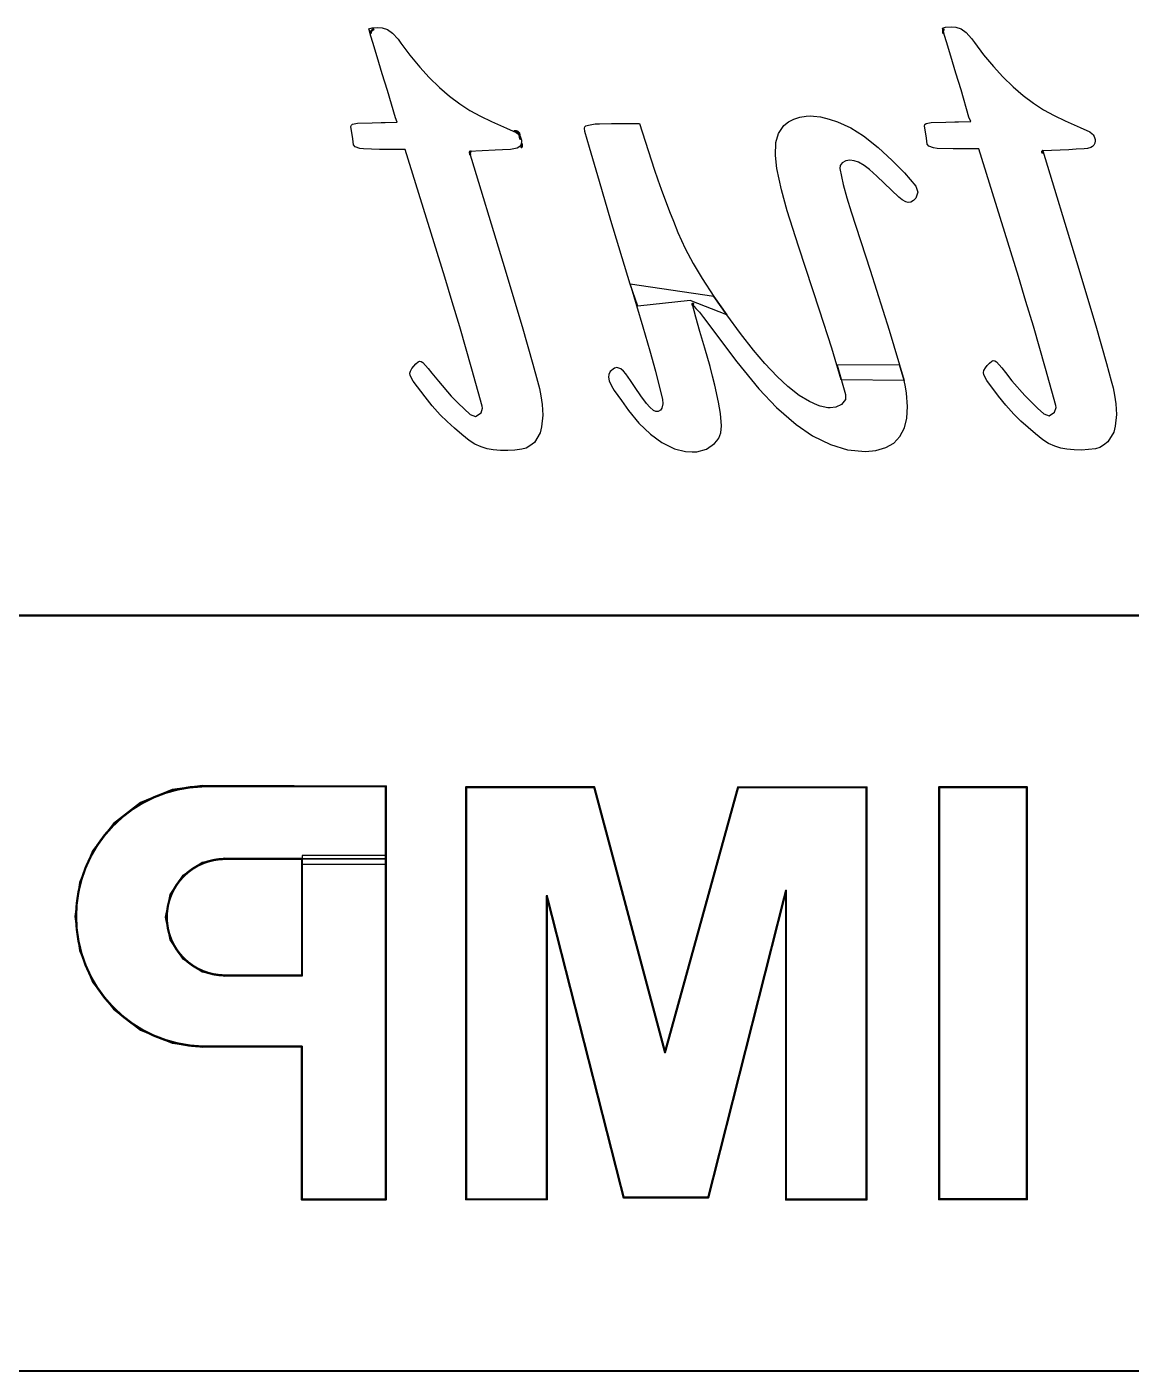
# Model space of a CAD drawing. Header units: millimetres. Extents: x -570 to 1662, y -720 to 838.
# Drawn here: x 813.01 to 819.23, y 788.19 to 795.76 of the extents above; entities that cross this region are included whole.
import ezdxf

# ---------------------------------------------------------------- set-up
doc = ezdxf.new("R2010")
doc.units = ezdxf.units.MM
doc.layers.add('BottomOverlay', color=54, linetype='Continuous')

msp = doc.modelspace()

# ---------------------------------------------------------------- linework, layer by layer
at = {"layer": 'BottomOverlay'}
for p, q in [((818.1682, 795.7564), (818.1855, 795.7619)), ((818.1855, 795.7619), (818.2163, 795.7639)), ((818.2163, 795.7639), (818.2431, 795.7626)), ((818.2431, 795.7626), (818.2734, 795.7528)), ((814.937, 795.7529), (814.9544, 795.7584)), ((814.9379, 795.7467), (814.937, 795.7529)), ((814.9485, 795.711), (814.9379, 795.7467)), ((814.9591, 795.6754), (814.9485, 795.711)), ((814.9544, 795.7584), (814.9852, 795.7603)), ((814.9852, 795.7603), (815.012, 795.759)), ((815.012, 795.759), (815.0422, 795.7493)), ((815.0422, 795.7493), (815.0706, 795.7288)), ((815.0706, 795.7288), (815.1008, 795.6945)), ((815.1008, 795.6945), (815.1166, 795.6732)), ((818.1691, 795.7503), (818.1682, 795.7564)), ((818.1796, 795.7146), (818.1691, 795.7503)), ((818.1902, 795.679), (818.1796, 795.7146)), ((818.2734, 795.7528), (818.3018, 795.7324)), ((818.3018, 795.7324), (818.3319, 795.6981)), ((818.3319, 795.6981), (818.3477, 795.6768)), ((814.9834, 795.5947), (814.9591, 795.6754)), ((815.1166, 795.6732), (815.1682, 795.6038)), ((818.2145, 795.5983), (818.1902, 795.679)), ((818.3477, 795.6768), (818.3993, 795.6074)), ((815.0122, 795.5004), (814.9834, 795.5947)), ((815.1682, 795.6038), (815.2231, 795.5366)), ((815.2231, 795.5366), (815.2762, 795.4783)), ((818.2433, 795.504), (818.2145, 795.5983)), ((818.3993, 795.6074), (818.4542, 795.5402)), ((818.4542, 795.5402), (818.5073, 795.4819)), ((815.041, 795.4055), (815.0122, 795.5004)), ((815.2762, 795.4783), (815.3339, 795.422)), ((818.2721, 795.4091), (818.2433, 795.504)), ((818.5073, 795.4819), (818.5651, 795.4256)), ((815.0857, 795.2516), (815.041, 795.4055)), ((815.3339, 795.422), (815.3902, 795.3737)), ((818.3168, 795.2552), (818.2721, 795.4091)), ((818.5651, 795.4256), (818.6213, 795.3773)), ((815.3902, 795.3737), (815.4483, 795.3299)), ((815.4483, 795.3299), (815.5059, 795.2929)), ((818.6213, 795.3773), (818.6795, 795.3335)), ((818.6795, 795.3335), (818.737, 795.2965)), ((815.0961, 795.2269), (815.0857, 795.2516)), ((815.5059, 795.2929), (815.5655, 795.2611)), ((815.5655, 795.2611), (815.6279, 795.2314)), ((815.6279, 795.2314), (815.7114, 795.1932)), ((817.3005, 795.2292), (817.33, 795.2451)), ((817.33, 795.2451), (817.3639, 795.2561)), ((817.3639, 795.2561), (817.3989, 795.2615)), ((817.3989, 795.2615), (817.4214, 795.2623)), ((817.4214, 795.2623), (817.4406, 795.2617)), ((817.4406, 795.2617), (817.4814, 795.2565)), ((817.4814, 795.2565), (817.5292, 795.2451)), ((817.5292, 795.2451), (817.5767, 795.2298)), ((818.3273, 795.2305), (818.3168, 795.2552)), ((818.737, 795.2965), (818.7966, 795.2647)), ((818.7966, 795.2647), (818.859, 795.235)), ((818.859, 795.235), (818.9425, 795.1968)), ((814.8349, 795.2029), (814.8379, 795.2113)), ((814.8468, 795.1332), (814.8349, 795.2029)), ((814.8379, 795.2113), (814.845, 795.2168)), ((814.845, 795.2168), (814.8729, 795.2226)), ((814.8729, 795.2226), (814.956, 795.2236)), ((814.956, 795.2236), (815.0064, 795.2248)), ((815.0064, 795.2248), (815.0275, 795.2262)), ((815.0275, 795.2262), (815.0961, 795.2269)), ((815.7114, 795.1932), (815.7665, 795.1698)), ((815.7665, 795.1698), (815.7799, 795.1589)), ((815.7799, 795.1589), (815.7855, 795.1517)), ((816.1503, 795.1945), (816.1525, 795.2017)), ((816.1531, 795.1748), (816.1503, 795.1945)), ((816.1525, 795.2017), (816.1585, 795.2064)), ((816.1789, 795.0854), (816.1531, 795.1748)), ((816.1585, 795.2064), (816.1729, 795.2109)), ((816.1729, 795.2109), (816.2112, 795.2172)), ((816.2112, 795.2172), (816.2351, 795.2189)), ((816.2351, 795.2189), (816.303, 795.2202)), ((816.303, 795.2202), (816.3839, 795.2201)), ((816.3839, 795.2201), (816.4618, 795.2199)), ((816.4618, 795.2199), (816.5444, 794.962)), ((817.2295, 795.1127), (817.2439, 795.1643)), ((817.2439, 795.1643), (817.2747, 795.2079)), ((817.2747, 795.2079), (817.3005, 795.2292)), ((817.5767, 795.2298), (817.6521, 795.1959)), ((817.6521, 795.1959), (817.7222, 795.1512)), ((818.066, 795.2065), (818.0691, 795.2149)), ((818.0779, 795.1368), (818.066, 795.2065)), ((818.0691, 795.2149), (818.0761, 795.2204)), ((818.0761, 795.2204), (818.104, 795.2262)), ((818.104, 795.2262), (818.1871, 795.2272)), ((818.1871, 795.2272), (818.2375, 795.2284)), ((818.2375, 795.2284), (818.2586, 795.2297)), ((818.2586, 795.2297), (818.3273, 795.2305)), ((818.9425, 795.1968), (818.9977, 795.1734)), ((818.9977, 795.1734), (819.011, 795.1625)), ((819.011, 795.1625), (819.0166, 795.1553)), ((819.0166, 795.1553), (819.0213, 795.1473)), ((814.8508, 795.1001), (814.8468, 795.1332)), ((814.8589, 795.0877), (814.8508, 795.1001)), ((814.8855, 795.0796), (814.8589, 795.0877)), ((814.907, 795.0764), (814.8855, 795.0796)), ((815.7718, 795.0812), (815.7532, 795.0763)), ((815.782, 795.0866), (815.7718, 795.0812)), ((815.7898, 795.095), (815.782, 795.0866)), ((815.7855, 795.1517), (815.7902, 795.1437)), ((815.7948, 795.1059), (815.7898, 795.095)), ((815.7902, 795.1437), (815.7959, 795.1265)), ((815.7966, 795.1178), (815.7948, 795.1059)), ((815.7959, 795.1265), (815.7966, 795.1178)), ((816.2348, 794.8941), (816.1789, 795.0854)), ((817.2271, 795.0394), (817.2295, 795.1127)), ((817.7222, 795.1512), (817.8057, 795.0847)), ((817.8057, 795.0847), (817.885, 795.0122)), ((818.0819, 795.1036), (818.0779, 795.1368)), ((818.09, 795.0913), (818.0819, 795.1036)), ((818.1166, 795.0832), (818.09, 795.0913)), ((818.1381, 795.0799), (818.1166, 795.0832)), ((818.2273, 795.0768), (818.1381, 795.0799)), ((818.9843, 795.0799), (818.9652, 795.0773)), ((819.0029, 795.0848), (818.9843, 795.0799)), ((819.0131, 795.0901), (819.0029, 795.0848)), ((819.0209, 795.0985), (819.0131, 795.0901)), ((819.026, 795.1095), (819.0209, 795.0985)), ((819.0213, 795.1473), (819.027, 795.1301)), ((819.0277, 795.1214), (819.026, 795.1095)), ((819.027, 795.1301), (819.0277, 795.1214)), ((814.9961, 795.0732), (814.907, 795.0764)), ((815.1412, 795.0732), (814.9961, 795.0732)), ((815.3639, 794.3536), (815.1412, 795.0732)), ((815.6489, 795.0688), (815.5011, 795.0625)), ((815.5011, 795.0625), (815.6915, 794.4393)), ((815.6893, 795.0708), (815.6489, 795.0688)), ((815.7341, 795.0737), (815.6893, 795.0708)), ((815.7532, 795.0763), (815.7341, 795.0737)), ((817.2349, 794.9662), (817.2271, 795.0394)), ((817.6227, 795.0087), (817.6026, 794.9979)), ((817.6451, 795.0127), (817.6227, 795.0087)), ((817.6703, 795.0101), (817.6451, 795.0127)), ((817.6942, 795.0019), (817.6703, 795.0101)), ((817.885, 795.0122), (817.9531, 794.9416)), ((818.3723, 795.0768), (818.2273, 795.0768)), ((818.595, 794.3572), (818.3723, 795.0768)), ((818.88, 795.0724), (818.7323, 795.066)), ((818.7323, 795.066), (818.9227, 794.4429)), ((818.9204, 795.0744), (818.88, 795.0724)), ((818.9652, 795.0773), (818.9204, 795.0744)), ((816.5444, 794.962), (816.5638, 794.9033)), ((817.2601, 794.846), (817.2349, 794.9662)), ((817.5919, 794.9839), (817.5899, 794.9663)), ((817.5899, 794.9663), (817.5983, 794.9216)), ((817.6026, 794.9979), (817.5919, 794.9839)), ((817.7265, 794.9837), (817.6942, 795.0019)), ((817.7558, 794.9617), (817.7265, 794.9837)), ((817.7987, 794.9234), (817.7558, 794.9617)), ((817.9531, 794.9416), (818.0175, 794.8669)), ((816.3003, 794.6737), (816.2348, 794.8941)), ((816.5638, 794.9033), (816.5827, 794.8495)), ((817.5983, 794.9216), (817.609, 794.8764)), ((817.609, 794.8764), (817.6297, 794.8012)), ((817.8394, 794.8842), (817.7987, 794.9234)), ((817.88, 794.8442), (817.8394, 794.8842)), ((818.0175, 794.8669), (818.0296, 794.8329)), ((816.5827, 794.8495), (816.6297, 794.7247)), ((817.2928, 794.7284), (817.2601, 794.846)), ((817.6297, 794.8012), (817.6539, 794.722)), ((817.9209, 794.8052), (817.88, 794.8442)), ((817.9396, 794.7901), (817.9209, 794.8052)), ((817.9603, 794.7781), (817.9396, 794.7901)), ((817.9603, 794.7781), (817.9603, 794.7781)), ((817.9745, 794.7747), (817.9603, 794.7781)), ((817.9888, 794.7774), (817.9745, 794.7747)), ((818.0043, 794.7862), (817.9888, 794.7774)), ((818.0172, 794.7984), (818.0043, 794.7862)), ((818.0296, 794.8329), (818.0172, 794.7984)), ((816.6297, 794.7247), (816.6518, 794.6692)), ((817.3562, 794.5295), (817.2928, 794.7284)), ((817.6539, 794.722), (817.7605, 794.3932)), ((816.4081, 794.3146), (816.3003, 794.6737)), ((816.6518, 794.6692), (816.6776, 794.6066)), ((816.6776, 794.6066), (816.7186, 794.5164)), ((816.7186, 794.5164), (816.7634, 794.4307)), ((817.4375, 794.2835), (817.3562, 794.5295)), ((815.6915, 794.4393), (815.7995, 794.0762)), ((816.7634, 794.4307), (816.8133, 794.3474)), ((818.9227, 794.4429), (819.0306, 794.0798)), ((815.4061, 794.2146), (815.3639, 794.3536)), ((816.8133, 794.3474), (816.8799, 794.2459)), ((817.7605, 794.3932), (817.8669, 794.0566)), ((818.6372, 794.2182), (818.595, 794.3572)), ((816.4517, 794.1913), (816.4081, 794.3146)), ((816.8799, 794.2459), (816.4081, 794.3146)), ((816.4081, 794.3146), (816.4803, 794.074)), ((816.8799, 794.2459), (816.9522, 794.1421)), ((816.9522, 794.1421), (816.8799, 794.2459)), ((817.4754, 794.1685), (817.4375, 794.2835)), ((815.4483, 794.0755), (815.4061, 794.2146)), ((816.7458, 794.2222), (816.4517, 794.1913)), ((816.9522, 794.1421), (816.7458, 794.2222)), ((816.7685, 794.1642), (816.7587, 794.1997)), ((816.7587, 794.1997), (816.7791, 794.1784)), ((816.7791, 794.1784), (816.7996, 794.157)), ((818.6794, 794.0791), (818.6372, 794.2182)), ((816.7783, 794.1288), (816.7685, 794.1642)), ((816.8013, 794.0486), (816.7783, 794.1288)), ((816.7996, 794.157), (816.8222, 794.1274)), ((816.8222, 794.1274), (816.8407, 794.1027)), ((816.8407, 794.1027), (816.8886, 794.0373)), ((816.9522, 794.1421), (816.9522, 794.1421)), ((817.0295, 794.0375), (816.9522, 794.1421)), ((817.5443, 793.9551), (817.4754, 794.1685)), ((815.5175, 793.8359), (815.4483, 794.0755)), ((815.7995, 794.0762), (815.8598, 793.8645)), ((816.4803, 794.074), (816.5191, 793.9399)), ((816.8294, 793.9543), (816.8013, 794.0486)), ((816.8886, 794.0373), (817.0097, 793.8768)), ((817.103, 793.9436), (817.0295, 794.0375)), ((817.8669, 794.0566), (817.951, 793.772)), ((818.7486, 793.8395), (818.6794, 794.0791)), ((819.0306, 794.0798), (819.0909, 793.8681)), ((816.8588, 793.8515), (816.8294, 793.9543)), ((817.1668, 793.8685), (817.103, 793.9436)), ((817.5975, 793.7759), (817.5443, 793.9551)), ((815.201, 793.866), (815.214, 793.8772)), ((815.214, 793.8772), (815.222, 793.8806)), ((815.222, 793.8806), (815.2306, 793.8796)), ((815.2306, 793.8796), (815.2406, 793.8741)), ((815.2406, 793.8741), (815.2703, 793.8398)), ((816.5191, 793.9399), (816.5509, 793.824)), ((817.0097, 793.8768), (817.1336, 793.7256)), ((817.2357, 793.7955), (817.1668, 793.8685)), ((818.4202, 793.8575), (818.4321, 793.8696)), ((818.4321, 793.8696), (818.4452, 793.8808)), ((818.4452, 793.8808), (818.4531, 793.8842)), ((818.4531, 793.8842), (818.4617, 793.8832)), ((818.4617, 793.8832), (818.4717, 793.8777)), ((818.4717, 793.8777), (818.5014, 793.8434)), ((819.0909, 793.8681), (819.1179, 793.7714)), ((815.1672, 793.8136), (815.1702, 793.8255)), ((815.1689, 793.8014), (815.1672, 793.8136)), ((815.1859, 793.7693), (815.1689, 793.8014)), ((815.1702, 793.8255), (815.1786, 793.8404)), ((815.1786, 793.8404), (815.1891, 793.8539)), ((815.1891, 793.8539), (815.201, 793.866)), ((815.2703, 793.8398), (815.2916, 793.8132)), ((815.2916, 793.8132), (815.328, 793.7678)), ((815.5753, 793.6271), (815.5175, 793.8359)), ((815.8598, 793.8645), (815.8868, 793.7678)), ((816.2885, 793.8063), (816.2862, 793.7908)), ((816.2963, 793.8224), (816.2885, 793.8063)), ((816.3207, 793.8417), (816.2963, 793.8224)), ((816.3338, 793.8448), (816.3207, 793.8417)), ((816.3561, 793.8381), (816.3338, 793.8448)), ((816.3708, 793.8246), (816.3561, 793.8381)), ((816.3835, 793.8092), (816.3708, 793.8246)), ((816.4097, 793.7722), (816.3835, 793.8092)), ((816.5509, 793.824), (816.5705, 793.7482)), ((816.8731, 793.7966), (816.8588, 793.8515)), ((816.8857, 793.7452), (816.8731, 793.7966)), ((817.2969, 793.739), (817.2357, 793.7955)), ((817.9251, 793.8612), (817.5735, 793.8586)), ((817.5735, 793.8586), (817.6216, 793.6933)), ((817.9251, 793.8612), (817.9251, 793.8612)), ((817.951, 793.772), (817.9251, 793.8612)), ((818.3983, 793.8172), (818.4013, 793.8291)), ((818.4, 793.805), (818.3983, 793.8172)), ((818.417, 793.7729), (818.4, 793.805)), ((818.4013, 793.8291), (818.4097, 793.844)), ((818.4097, 793.844), (818.4202, 793.8575)), ((818.5014, 793.8434), (818.5227, 793.8168)), ((818.5227, 793.8168), (818.5591, 793.7714)), ((818.8064, 793.6307), (818.7486, 793.8395)), ((815.2528, 793.681), (815.1859, 793.7693)), ((815.328, 793.7678), (815.4007, 793.685)), ((815.8868, 793.7678), (815.897, 793.7269)), ((815.897, 793.7269), (815.9051, 793.6868)), ((816.2862, 793.7908), (816.2899, 793.771)), ((816.2899, 793.771), (816.3029, 793.7426)), ((816.3029, 793.7426), (816.3189, 793.716)), ((816.3189, 793.716), (816.3588, 793.6588)), ((816.4372, 793.7322), (816.4097, 793.7722)), ((816.4687, 793.6867), (816.4372, 793.7322)), ((816.5705, 793.7482), (816.5901, 793.667)), ((816.9068, 793.6499), (816.8857, 793.7452)), ((817.1336, 793.7256), (817.2335, 793.6196)), ((817.3611, 793.6883), (817.2969, 793.739)), ((817.951, 793.772), (817.5975, 793.7759)), ((817.9596, 793.7368), (817.951, 793.772)), ((817.9657, 793.7009), (817.9596, 793.7368)), ((818.4839, 793.6846), (818.417, 793.7729)), ((818.5591, 793.7714), (818.6318, 793.6886)), ((819.1179, 793.7714), (819.1281, 793.7305)), ((819.1281, 793.7305), (819.1362, 793.6904)), ((815.2937, 793.6306), (815.2528, 793.681)), ((815.4007, 793.685), (815.4398, 793.6448)), ((815.4398, 793.6448), (815.4725, 793.6129)), ((815.9051, 793.6868), (815.9121, 793.638)), ((816.3588, 793.6588), (816.3986, 793.6034)), ((816.5001, 793.6436), (816.4687, 793.6867)), ((816.5185, 793.622), (816.5001, 793.6436)), ((816.5921, 793.6414), (816.5866, 793.6164)), ((816.5901, 793.667), (816.5921, 793.6414)), ((816.9166, 793.5866), (816.9068, 793.6499)), ((817.4177, 793.6534), (817.3611, 793.6883)), ((817.4644, 793.6342), (817.4177, 793.6534)), ((817.6204, 793.6655), (817.5997, 793.6367)), ((817.6216, 793.6933), (817.6204, 793.6655)), ((817.9707, 793.6252), (817.9657, 793.7009)), ((818.5248, 793.6342), (818.4839, 793.6846)), ((818.6318, 793.6886), (818.6709, 793.6483)), ((818.6709, 793.6483), (818.7036, 793.6164)), ((819.1362, 793.6904), (819.1432, 793.6416)), ((819.1432, 793.6416), (819.1471, 793.5804)), ((815.3387, 793.5795), (815.2937, 793.6306)), ((815.3778, 793.5405), (815.3387, 793.5795)), ((815.4725, 793.6129), (815.5074, 793.5805)), ((815.5074, 793.5805), (815.5369, 793.569)), ((815.5369, 793.569), (815.5683, 793.59)), ((815.5683, 793.59), (815.5764, 793.6169)), ((815.5764, 793.6169), (815.5753, 793.6271)), ((815.916, 793.5768), (815.9091, 793.5119)), ((815.9121, 793.638), (815.916, 793.5768)), ((816.3986, 793.6034), (816.4566, 793.5328)), ((816.5397, 793.6032), (816.5185, 793.622)), ((816.5525, 793.5974), (816.5397, 793.6032)), ((816.5664, 793.598), (816.5525, 793.5974)), ((816.5787, 793.6048), (816.5664, 793.598)), ((816.5866, 793.6164), (816.5787, 793.6048)), ((816.922, 793.5172), (816.9166, 793.5866)), ((817.2335, 793.6196), (817.3427, 793.5245)), ((817.4781, 793.6278), (817.4644, 793.6342)), ((817.5225, 793.6189), (817.4781, 793.6278)), ((817.5349, 793.6185), (817.5225, 793.6189)), ((817.5677, 793.6215), (817.5349, 793.6185)), ((817.5997, 793.6367), (817.5677, 793.6215)), ((817.9669, 793.5596), (817.9707, 793.6252)), ((818.5698, 793.5831), (818.5248, 793.6342)), ((818.609, 793.5441), (818.5698, 793.5831)), ((818.7036, 793.6164), (818.7385, 793.5841)), ((818.7385, 793.5841), (818.768, 793.5726)), ((818.768, 793.5726), (818.7994, 793.5936)), ((818.7994, 793.5936), (818.8075, 793.6205)), ((818.8075, 793.6205), (818.8064, 793.6307)), ((819.1471, 793.5804), (819.1402, 793.5155)), ((815.4187, 793.5033), (815.3778, 793.5405)), ((815.4597, 793.4678), (815.4187, 793.5033)), ((815.9091, 793.5119), (815.9015, 793.4782)), ((816.4566, 793.5328), (816.5221, 793.4693)), ((816.9192, 793.4774), (816.922, 793.5172)), ((817.3427, 793.5245), (817.436, 793.4611)), ((817.9276, 793.4566), (817.9537, 793.5054)), ((817.9537, 793.5054), (817.9669, 793.5596)), ((818.6498, 793.5069), (818.609, 793.5441)), ((818.6908, 793.4714), (818.6498, 793.5069)), ((819.1402, 793.5155), (819.1326, 793.4818)), ((815.5024, 793.4343), (815.4597, 793.4678)), ((815.5343, 793.4139), (815.5024, 793.4343)), ((815.5686, 793.398), (815.5343, 793.4139)), ((815.8687, 793.4236), (815.8441, 793.4049)), ((815.9015, 793.4782), (815.8687, 793.4236)), ((816.5221, 793.4693), (816.5864, 793.4229)), ((816.5864, 793.4229), (816.6578, 793.3883)), ((816.8379, 793.386), (816.8836, 793.4182)), ((816.8836, 793.4182), (816.8963, 793.4324)), ((816.8963, 793.4324), (816.9074, 793.4479)), ((816.9074, 793.4479), (816.9192, 793.4774)), ((817.436, 793.4611), (817.5371, 793.4112)), ((817.8486, 793.3944), (817.8928, 793.4198)), ((817.8928, 793.4198), (817.9276, 793.4566)), ((818.7335, 793.4379), (818.6908, 793.4714)), ((818.7654, 793.4174), (818.7335, 793.4379)), ((818.7997, 793.4016), (818.7654, 793.4174)), ((819.0998, 793.4272), (819.0752, 793.4085)), ((819.1326, 793.4818), (819.0998, 793.4272)), ((815.5686, 793.398), (815.5686, 793.398)), ((815.6021, 793.3875), (815.5686, 793.398)), ((815.6366, 793.3812), (815.6021, 793.3875)), ((815.678, 793.3777), (815.6366, 793.3812)), ((815.7199, 793.3772), (815.678, 793.3777)), ((815.7586, 793.3796), (815.7199, 793.3772)), ((815.7976, 793.3848), (815.7586, 793.3796)), ((815.8221, 793.3921), (815.7976, 793.3848)), ((815.8441, 793.4049), (815.8221, 793.3921)), ((816.6578, 793.3883), (816.7199, 793.3725)), ((816.7199, 793.3725), (816.7573, 793.3699)), ((816.7573, 793.3699), (816.7841, 793.3712)), ((816.7841, 793.3712), (816.8379, 793.386)), ((817.5371, 793.4112), (817.6335, 793.3822)), ((817.6335, 793.3822), (817.7336, 793.3725)), ((817.7336, 793.3725), (817.7921, 793.378)), ((817.7921, 793.378), (817.8486, 793.3944)), ((818.7997, 793.4016), (818.7997, 793.4016)), ((818.8333, 793.3911), (818.7997, 793.4016)), ((818.8677, 793.3848), (818.8333, 793.3911)), ((818.9091, 793.3813), (818.8677, 793.3848)), ((818.951, 793.3808), (818.9091, 793.3813)), ((818.9897, 793.3832), (818.951, 793.3808)), ((819.0287, 793.3884), (818.9897, 793.3832)), ((819.0532, 793.3956), (819.0287, 793.3884)), ((819.0752, 793.4085), (819.0532, 793.3956)), ((813.8295, 791.4686), (813.6511, 791.3947)), ((813.9991, 791.4909), (813.8295, 791.4686)), ((815.0327, 791.4871), (813.9991, 791.4909)), ((815.0327, 791.4871), (815.0327, 791.4871)), ((815.0327, 791.0777), (815.0327, 791.4871)), ((816.2061, 791.4815), (815.484, 791.4815)), ((815.484, 791.4815), (815.484, 789.1605)), ((816.6047, 789.989), (816.2061, 791.4815)), ((817.0161, 791.4808), (816.6047, 789.989)), ((817.7403, 791.4808), (817.0161, 791.4808)), ((817.7403, 789.1595), (817.7403, 791.4808)), ((818.6429, 791.4815), (818.1487, 791.4815)), ((818.1487, 791.4815), (818.1487, 789.1607)), ((818.6429, 789.1607), (818.6429, 791.4815)), ((813.6511, 791.3947), (813.4979, 791.2771)), ((813.4979, 791.2771), (813.3803, 791.1239)), ((813.3803, 791.1239), (813.3064, 790.9454)), ((813.9985, 791.0586), (814.1259, 791.084)), ((814.1259, 791.084), (814.1259, 791.0777)), ((814.1259, 791.0777), (815.0327, 791.0777)), ((815.0327, 791.0777), (814.56, 791.0777)), ((814.56, 791.0777), (814.56, 790.4216)), ((815.0319, 791.0972), (814.5605, 791.0972)), ((814.5605, 791.0972), (814.5605, 791.0482)), ((815.0319, 791.0972), (815.0319, 791.0972)), ((815.0319, 791.0482), (815.0319, 791.0972)), ((815.0327, 789.1597), (815.0327, 791.0777)), ((813.8899, 790.9861), (813.9985, 791.0586)), ((814.5605, 791.0482), (815.0319, 791.0482)), ((813.3064, 790.9454), (813.2812, 790.7539)), ((813.8174, 790.8776), (813.8899, 790.9861)), ((813.792, 790.7496), (813.8174, 790.8776)), ((815.9392, 789.1605), (815.9392, 790.8689)), ((815.9392, 790.8689), (816.3715, 789.1714)), ((816.8485, 789.1714), (817.2861, 790.8991)), ((817.2861, 790.8991), (817.2861, 789.1595)), ((813.2812, 790.7539), (813.3064, 790.5625)), ((813.8174, 790.6216), (813.792, 790.7496)), ((813.8899, 790.5131), (813.8174, 790.6216)), ((813.3064, 790.5625), (813.3803, 790.384)), ((813.9985, 790.4406), (813.8899, 790.5131)), ((813.3803, 790.384), (813.4979, 790.2308)), ((814.1259, 790.4153), (813.9985, 790.4406)), ((814.56, 790.4216), (814.1259, 790.4153)), ((813.4979, 790.2308), (813.6511, 790.1132)), ((813.6511, 790.1132), (813.8295, 790.0393)), ((813.8295, 790.0393), (813.9991, 790.017)), ((813.9991, 790.017), (813.9991, 790.0208)), ((813.9991, 790.0208), (814.5589, 790.0208)), ((814.5589, 790.0208), (814.5589, 789.1597)), ((816.3715, 789.1714), (816.8485, 789.1714)), ((814.5589, 789.1597), (815.0327, 789.1597)), ((815.484, 789.1605), (815.9392, 789.1605)), ((817.2861, 789.1595), (817.7403, 789.1595)), ((817.7403, 789.1595), (817.7403, 789.1595)), ((818.1487, 789.1607), (818.6429, 789.1607)), ((818.6429, 789.1607), (818.6429, 789.1607))]:
    msp.add_line(p, q, dxfattribs=at)
at = {"layer": 'BottomOverlay', "const_width": 0.0127}
for points in [[(814.9474, 795.7308, -0.182632), (814.9511, 795.7411)], [(814.9511, 795.7411, -0.091887), (814.962, 795.7498)], [(818.1704, 795.7416, -0.288163), (818.1742, 795.7477)], [(818.1721, 795.7296, -0.064229), (818.1704, 795.7415)], [(815.7575, 795.1775, -0.069488), (815.768, 795.176)], [(815.768, 795.176, -0.085291), (815.7769, 795.1717)], [(815.7769, 795.1717, -0.099373), (815.7828, 795.1653)], [(815.7858, 795.1479, -0.043224), (815.785, 795.1577)], [(815.7887, 795.134, -0.015273), (815.7858, 795.148)], [(815.798, 795.104, -0.236851), (815.7963, 795.087)], [(815.5071, 795.0463, -0.072997), (815.5056, 795.0567)], [(818.7298, 795.0559, -0.072997), (818.7289, 795.0621)], [(813.999, 790.0208, -0.970761), (813.999, 791.4866)], [(814.1259, 790.4216, -0.998256), (814.1259, 791.0777)]]:
    msp.add_lwpolyline(points, format="xyb", dxfattribs=at)
at = {"layer": 'BottomOverlay', "const_width": 0.00635}
for points in [[(814.9443, 795.7308, 1), (814.9506, 795.7308, 1)], [(814.9479, 795.7411, 1), (814.9543, 795.7411, 1)], [(814.9479, 795.7411, 1), (814.9543, 795.7411, 1)], [(814.9588, 795.7498, 1), (814.9652, 795.7498, 1)], [(818.1672, 795.7415, 1), (818.1736, 795.7415, 1)], [(818.1672, 795.7416, 1), (818.1736, 795.7416, 1)], [(818.1689, 795.7296, 1), (818.1753, 795.7296, 1)], [(818.171, 795.7477, 1), (818.1774, 795.7477, 1)], [(815.7543, 795.1775, 1), (815.7607, 795.1775, 1)], [(815.7648, 795.176, 1), (815.7712, 795.176, 1)], [(815.7648, 795.176, 1), (815.7712, 795.176, 1)], [(815.7737, 795.1717, 1), (815.7801, 795.1717, 1)], [(815.7737, 795.1717, 1), (815.7801, 795.1717, 1)], [(815.7797, 795.1653, 1), (815.786, 795.1653, 1)], [(815.7818, 795.1577, 1), (815.7881, 795.1577, 1)], [(815.7826, 795.148, 1), (815.789, 795.148, 1)], [(815.7827, 795.1479, 1), (815.789, 795.1479, 1)], [(815.7856, 795.134, 1), (815.7919, 795.134, 1)], [(815.7931, 795.087, 1), (815.7995, 795.087, 1)], [(815.7948, 795.104, 1), (815.8012, 795.104, 1)], [(815.5024, 795.0567, 1), (815.5088, 795.0567, 1)], [(815.5024, 795.0567, 1), (815.5088, 795.0567, 1)], [(815.504, 795.0463, 1), (815.5103, 795.0463, 1)], [(815.5072, 795.0621, 1), (815.5135, 795.0621, 1)], [(818.7257, 795.0621, 1), (818.732, 795.0621, 1)], [(818.7257, 795.0621, 1), (818.732, 795.0621, 1)], [(818.7266, 795.0559, 1), (818.733, 795.0559, 1)], [(818.7287, 795.0653, 1), (818.735, 795.0653, 1)], [(816.7555, 794.1997, 1), (816.7619, 794.1997, 1)], [(816.7567, 794.2041, 1), (816.763, 794.2041, 1)], [(816.7567, 794.2041, 1), (816.763, 794.2041, 1)], [(816.7601, 794.2039, 1), (816.7665, 794.2039, 1)], [(813.9958, 791.4866, 1), (814.0022, 791.4866, 1)], [(813.996, 791.4866, 1), (814.0023, 791.4866, 1)], [(815.0295, 791.4866, 1), (815.0358, 791.4866, 1)], [(815.0295, 791.4866, 1), (815.0358, 791.4866, 1)], [(815.4808, 791.4815, 1), (815.4872, 791.4815, 1)], [(815.4808, 791.4815, 1), (815.4872, 791.4815, 1)], [(816.203, 791.4815, 1), (816.2093, 791.4815, 1)], [(816.203, 791.4815, 1), (816.2093, 791.4815, 1)], [(817.013, 791.4808, 1), (817.0193, 791.4808, 1)], [(817.013, 791.4808, 1), (817.0193, 791.4808, 1)], [(817.7371, 791.4808, 1), (817.7435, 791.4808, 1)], [(817.7371, 791.4808, 1), (817.7435, 791.4808, 1)], [(818.1455, 791.4815, 1), (818.1519, 791.4815, 1)], [(818.1455, 791.4815, 1), (818.1519, 791.4815, 1)], [(818.3926, 791.4815, 1), (818.399, 791.4815, 1)], [(818.3926, 791.4815, 1), (818.399, 791.4815, 1)], [(818.6397, 791.4815, 1), (818.6461, 791.4815, 1)], [(818.6397, 791.4815, 1), (818.6461, 791.4815, 1)], [(814.1227, 791.0777, 1), (814.1291, 791.0777, 1)], [(814.1227, 791.0777, 1), (814.1291, 791.0777, 1)], [(814.5568, 791.0777, 1), (814.5631, 791.0777, 1)], [(814.5568, 791.0777, 1), (814.5631, 791.0777, 1)], [(815.936, 790.8689, 1), (815.9424, 790.8689, 1)], [(815.936, 790.8689, 1), (815.9424, 790.8689, 1)], [(817.283, 790.8991, 1), (817.2893, 790.8991, 1)], [(817.283, 790.8991, 1), (817.2893, 790.8991, 1)], [(814.1227, 790.4216, 1), (814.1291, 790.4216, 1)], [(814.1227, 790.4216, 1), (814.1291, 790.4216, 1)], [(814.5568, 790.4223, 1), (814.5631, 790.4223, 1)], [(814.5568, 790.4223, 1), (814.5631, 790.4223, 1)], [(814.5568, 790.4216, 1), (814.5631, 790.4216, 1)], [(814.5568, 790.4216, 1), (814.5631, 790.4216, 1)], [(818.1455, 790.3211, 1), (818.1519, 790.3211, 1)], [(818.1455, 790.3211, 1), (818.1519, 790.3211, 1)], [(818.6397, 790.3211, 1), (818.6461, 790.3211, 1)], [(818.6397, 790.3211, 1), (818.6461, 790.3211, 1)], [(813.9958, 790.0208, 1), (814.0022, 790.0208, 1)], [(813.996, 790.0208, 1), (814.0023, 790.0208, 1)], [(814.5558, 790.0208, 1), (814.5621, 790.0208, 1)], [(814.5558, 790.0208, 1), (814.5621, 790.0208, 1)], [(816.6015, 789.989, 1), (816.6078, 789.989, 1)], [(816.6015, 789.989, 1), (816.6078, 789.989, 1)], [(815.0295, 789.1689, 1), (815.0358, 789.1689, 1)], [(815.0295, 789.1653, 1), (815.0358, 789.1653, 1)], [(816.3683, 789.1714, 1), (816.3747, 789.1714, 1)], [(816.3683, 789.1714, 1), (816.3747, 789.1714, 1)], [(816.8453, 789.1714, 1), (816.8517, 789.1714, 1)], [(816.8453, 789.1714, 1), (816.8517, 789.1714, 1)], [(814.5558, 789.1597, 1), (814.5621, 789.1597, 1)], [(814.5558, 789.1597, 1), (814.5621, 789.1597, 1)], [(815.0295, 789.1597, 1), (815.0358, 789.1597, 1)], [(815.0295, 789.1597, 1), (815.0358, 789.1597, 1)], [(815.4808, 789.1605, 1), (815.4872, 789.1605, 1)], [(815.4808, 789.1605, 1), (815.4872, 789.1605, 1)], [(815.936, 789.1605, 1), (815.9424, 789.1605, 1)], [(815.936, 789.1605, 1), (815.9424, 789.1605, 1)], [(817.283, 789.1595, 1), (817.2893, 789.1595, 1)], [(817.283, 789.1595, 1), (817.2893, 789.1595, 1)], [(817.7371, 789.1607, 1), (817.7435, 789.1607, 1)], [(817.7371, 789.1607, 1), (817.7435, 789.1607, 1)], [(817.7371, 789.1595, 1), (817.7435, 789.1595, 1)], [(817.7371, 789.1595, 1), (817.7435, 789.1595, 1)], [(818.1455, 789.1607, 1), (818.1519, 789.1607, 1)], [(818.1455, 789.1607, 1), (818.1519, 789.1607, 1)], [(818.3926, 789.1607, 1), (818.399, 789.1607, 1)], [(818.3926, 789.1607, 1), (818.399, 789.1607, 1)], [(818.6397, 789.1607, 1), (818.6461, 789.1607, 1)], [(818.6397, 789.1607, 1), (818.6461, 789.1607, 1)]]:
    msp.add_lwpolyline(points, format="xyb", close=True, dxfattribs=at)
at = {"layer": 'BottomOverlay', "const_width": 0.0127}
for points in [[(815.5056, 795.0567), (815.5103, 795.0621)], [(818.7289, 795.0621), (818.7319, 795.0653)], [(816.7587, 794.1997), (816.7598, 794.2041)], [(816.7598, 794.2041), (816.7633, 794.2039)], [(804.654, 792.4485), (826.3572, 792.4485)], [(813.9991, 791.4866), (815.0327, 791.4866)], [(815.0327, 789.1653), (815.0327, 791.4866)], [(815.484, 791.4815), (816.2061, 791.4815)], [(815.484, 789.1605), (815.484, 791.4815)], [(816.2061, 791.4815), (816.6047, 789.989)], [(816.6047, 789.989), (817.0161, 791.4808)], [(817.0161, 791.4808), (817.7403, 791.4808)], [(817.7403, 789.1607), (817.7403, 791.4808)], [(818.1487, 790.3211), (818.1487, 791.4815)], [(818.1487, 791.4815), (818.3958, 791.4815)], [(818.3958, 791.4815), (818.6429, 791.4815)], [(818.6429, 790.3211), (818.6429, 791.4815)], [(814.1259, 791.0777), (814.56, 791.0777)], [(814.56, 790.4223), (814.56, 791.0777)], [(815.9392, 790.8689), (816.3715, 789.1714)], [(815.9392, 789.1605), (815.9392, 790.8689)], [(816.8485, 789.1714), (817.2861, 790.8991)], [(817.2861, 789.1595), (817.2861, 790.8991)], [(814.1259, 790.4216), (814.56, 790.4216)], [(814.56, 790.4216), (814.56, 790.4223)], [(818.1487, 789.1607), (818.1487, 790.3211)], [(818.6429, 789.1607), (818.6429, 790.3211)], [(813.9991, 790.0208), (814.5589, 790.0208)], [(814.5589, 789.1597), (814.5589, 790.0208)], [(815.0327, 789.1597), (815.0327, 789.1689)], [(816.3715, 789.1714), (816.8485, 789.1714)], [(814.5589, 789.1597), (815.0327, 789.1597)], [(815.484, 789.1605), (815.9392, 789.1605)], [(817.2861, 789.1595), (817.7403, 789.1595)], [(817.7403, 789.1595), (817.7403, 789.1607)], [(818.1487, 789.1607), (818.3958, 789.1607)], [(818.3958, 789.1607), (818.6429, 789.1607)], [(804.654, 788.1937), (826.3572, 788.1937)]]:
    msp.add_lwpolyline(points, dxfattribs=at)

doc.saveas('drawing.dxf')
